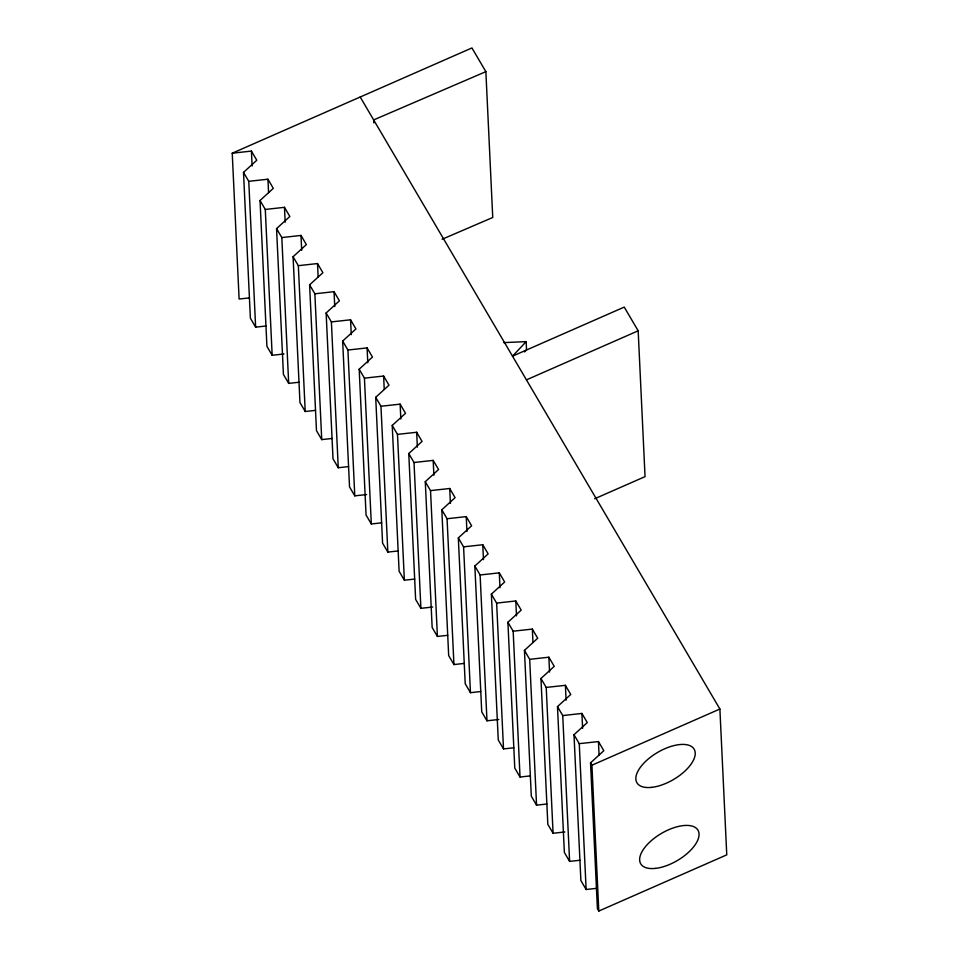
<?xml version="1.0" encoding="UTF-8"?>
<svg xmlns="http://www.w3.org/2000/svg" width="959" height="959" viewBox="0 0 959 959"><rect width="100%" height="100%" fill="white"/><g stroke="black" fill="none" stroke-linecap="round" stroke-linejoin="round"><path stroke-width="1.44" d="M512.849 355.837L526.155 341.632L526.539 349.735L524.489 351.917M265.967 326.012L255.633 327.151L250.383 318.208L243.502 172.38L256.796 160.237L251.414 151.09L232.234 153.2L239.115 299.04L249.436 297.901M283.96 353.967L272.164 355.274L266.914 346.331L260.033 200.503L273.315 188.36L267.945 179.213L248.765 181.323L243.502 172.38M299.016 382.245L288.683 383.384L283.432 374.442L276.552 228.614L289.846 216.47L284.463 207.324L265.283 209.446L260.033 200.503M315.535 410.368L305.214 411.507L299.963 402.564L293.082 256.736L306.365 244.593L300.994 235.446L281.814 237.556L276.552 228.614M332.066 438.479L321.733 439.618L316.482 430.675L309.601 284.847L322.895 272.716L317.513 263.557L298.333 265.679L293.082 256.736M348.596 466.601L338.263 467.74L333.013 458.798L326.132 312.97L339.414 300.826L334.044 291.68L314.864 293.79L309.601 284.847M366.59 494.556L354.782 495.851L349.532 486.92L342.651 341.08L355.945 328.949L350.562 319.803L331.382 321.912L326.132 312.97M381.646 522.835L371.313 523.974L366.062 515.031L359.181 369.203L372.464 357.06L367.093 347.913L347.913 350.023L342.651 341.08M398.165 550.957L387.844 552.096L382.581 543.154L375.7 397.314L388.994 385.182L383.612 376.036L364.432 378.146L359.181 369.203M414.696 579.08L404.362 580.207L399.112 571.264L392.231 425.436L405.513 413.293L400.143 404.147L380.963 406.268L375.7 397.314M432.689 607.023L420.893 608.33L415.631 599.387L408.762 453.559L422.044 441.416L416.662 432.269L397.482 434.379L392.231 425.436M447.745 635.314L437.412 636.44L432.161 627.51L425.281 481.67L438.563 469.526L433.192 460.38L414.012 462.502L408.762 453.559M464.264 663.424L453.943 664.563L448.68 655.62L441.811 509.792L455.093 497.649L449.711 488.503L430.531 490.612L425.281 481.67M480.783 691.535L470.461 692.686L465.211 683.743L458.33 537.915L471.612 525.772L466.242 516.613L447.062 518.735L441.811 509.792M498.788 719.502L486.98 720.796L481.73 711.854L474.849 566.026L488.143 553.882L482.761 544.736L463.581 546.846L458.33 537.915M513.832 747.78L503.511 748.919L498.26 739.976L491.38 594.148L504.662 582.005L499.291 572.859L480.111 574.968L474.849 566.026M530.363 775.891L520.03 777.03L514.779 768.087L507.898 622.259L521.193 610.116L515.81 600.969L496.63 603.091L491.38 594.148M546.882 804.014L536.561 805.152L531.31 796.21L524.429 650.382L537.711 638.238L532.341 629.092L513.161 631.202L507.898 622.259M564.887 831.968L553.079 833.263L547.829 824.32L540.948 678.492L554.242 666.349L548.86 657.203L529.68 659.324L524.429 650.382M579.943 860.247L569.61 861.386L564.36 852.443L557.479 706.615L570.761 694.472L565.39 685.325L546.21 687.435L540.948 678.492M596.462 888.358L586.129 889.496L580.878 880.554L573.997 734.726L587.292 722.595L581.909 713.448L562.729 715.558L557.479 706.615M360.2 97.015L719.885 709.025L726.766 854.853L598.8 911.05L597.409 908.676L590.528 762.849L603.81 750.705L598.44 741.559L579.26 743.669L573.997 734.726M232.234 153.2L471.936 47.95L485.865 71.649L492.746 217.489L442.111 239.259M512.502 356.161L624.237 307.096L638.167 330.807L645.047 476.635L594.628 498.776M526.431 379.872L638.167 330.807M598.8 911.05L591.919 765.222L719.885 709.025M485.865 71.649L373.662 119.911L373.806 122.896M503.727 342.615L526.155 341.632M590.528 762.849L591.919 765.222M598.44 741.559L599.063 754.949M581.909 713.448L582.616 728.325M579.26 743.669L586.129 889.496M565.39 685.325L566.086 700.202M562.729 715.558L569.61 861.386M548.86 657.203L549.567 672.079M546.21 687.435L553.079 833.263M532.341 629.092L532.964 642.482M529.68 659.324L536.561 805.152M515.81 600.969L516.517 615.846M513.161 631.202L520.03 777.03M499.291 572.859L499.987 587.735M496.63 603.091L503.511 748.919M482.761 544.736L483.468 559.612M480.111 574.968L486.98 720.796M466.242 516.613L466.937 531.502M463.581 546.846L470.461 692.686M449.711 488.503L450.418 503.379M447.062 518.735L453.943 664.563M433.192 460.38L433.888 475.268M430.531 490.612L437.412 636.44M416.662 432.269L417.369 447.146M414.012 462.502L420.893 608.33M400.143 404.147L400.838 419.035M397.482 434.379L404.362 580.207M383.612 376.036L384.247 389.426M380.963 406.268L387.844 552.096M367.093 347.913L367.788 362.79M364.432 378.146L371.313 523.974M350.562 319.803L351.27 334.679M347.913 350.023L354.782 495.851M334.044 291.68L334.739 306.556M331.382 321.912L338.263 467.74M317.513 263.557L318.148 276.947M314.864 293.79L321.733 439.618M300.994 235.446L301.689 250.323M298.333 265.679L305.214 411.507M284.463 207.324L285.171 222.2M281.814 237.556L288.683 383.384M267.945 179.213L268.568 192.603M265.283 209.446L272.164 355.274M251.414 151.09L252.121 165.967M248.765 181.323L255.633 327.151M651.413 787.387A33.181 15.716 -30.4 0 0 695.227 752.935A33.181 15.716 -30.4 0 0 650.01 757.574A33.181 15.716 -30.4 0 0 651.413 787.387M655.237 868.41A33.181 15.716 -30.4 0 0 699.051 833.946A33.181 15.716 -30.4 0 0 653.822 838.586A33.181 15.716 -30.4 0 0 655.237 868.41"/></g></svg>
